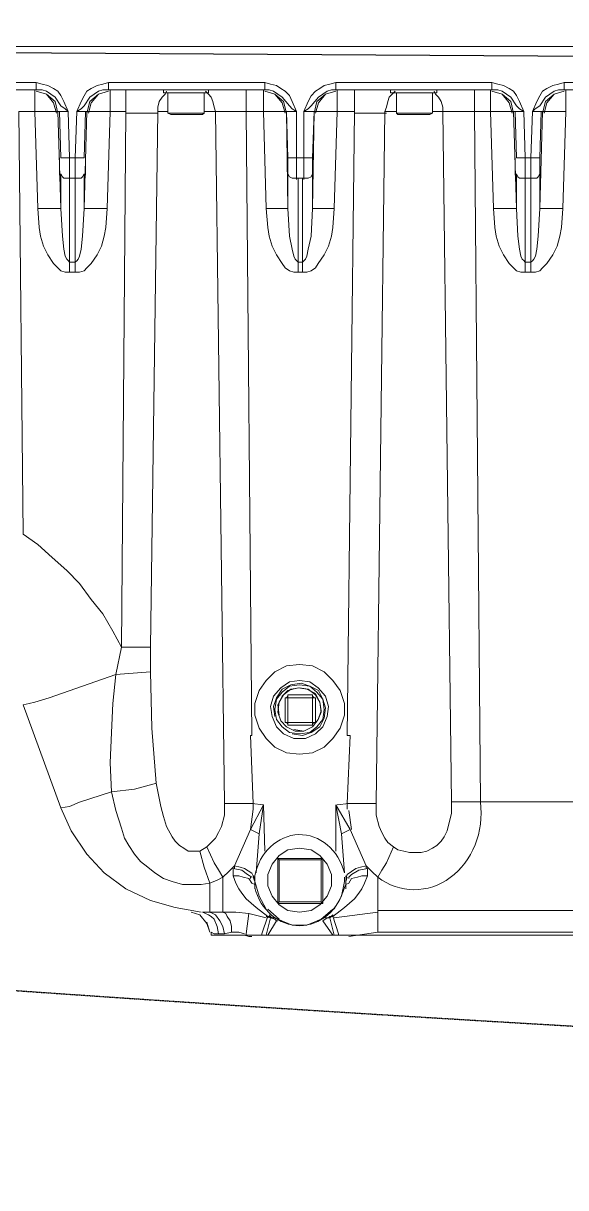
# Model space of a CAD drawing. Header units: inches. Extents: x 23291 to 181956, y 9161 to 51408.
# Drawn here: x 113472 to 113734, y 35980 to 36542 of the extents above; entities that cross this region are included whole.
import ezdxf

# ---------------------------------------------------------------- set-up
doc = ezdxf.new("R2010")
doc.units = ezdxf.units.IN
doc.header["$MEASUREMENT"] = 0
doc.linetypes.add('HIDDEN2', pattern=[0.1875, 0.125, -0.0625])
doc.layers.add('1', color=3, linetype='Continuous')
doc.layers.add('Dim', color=6, linetype='Continuous', lineweight=13)

# ---------------------------------------------------------------- blocks, each defined once
blk = doc.blocks.new('5')
at = {"layer": '1', "lineweight": 9}
for p, q in [((226.10103, -22.16637), (225.45897, -22.16637)), ((225.57644, -22.16637), (226.12707, -22.16637)), ((225.63743, -22.18224), (225.56883, -22.18224)), ((225.63743, -22.18541), (225.56883, -22.18541)), ((225.63679, -22.18541), (225.63679, -22.19494)), ((225.63743, -22.18223), (225.63997, -22.18286)), ((225.63743, -22.18225), (225.63743, -22.18541)), ((225.63997, -22.18541), (225.63743, -22.18541)), ((225.63997, -22.18286), (225.6425, -22.18351)), ((225.64187, -22.18604), (225.63997, -22.18541)), ((225.6425, -22.18351), (225.64504, -22.18478)), ((225.64504, -22.18478), (225.64694, -22.18604)), ((225.66154, -22.18477), (225.65965, -22.18603)), ((225.66411, -22.1835), (225.66154, -22.18477)), ((225.66663, -22.18287), (225.66411, -22.1835)), ((225.66473, -22.18604), (225.66663, -22.18541)), ((225.66917, -22.18224), (225.66663, -22.18287)), ((225.66663, -22.18541), (225.66917, -22.18541)), ((225.73777, -22.18224), (225.66917, -22.18224)), ((225.66917, -22.18541), (225.66917, -22.18225)), ((225.73777, -22.18541), (225.66917, -22.18541)), ((225.6698, -22.18541), (225.6698, -22.19494)), ((225.67679, -22.18541), (225.67679, -22.19494)), ((225.69331, -22.18541), (225.69267, -22.18541)), ((225.69331, -22.18541), (225.69331, -22.18667)), ((225.69331, -22.18541), (225.69331, -22.18541)), ((225.713, -22.18667), (225.713, -22.18541)), ((225.71427, -22.18541), (225.71362, -22.18541)), ((225.71363, -22.18541), (225.71363, -22.18541)), ((225.72951, -22.18541), (225.72951, -22.19494)), ((225.73712, -22.18541), (225.73712, -22.19494)), ((225.73776, -22.18223), (225.74029, -22.18286)), ((225.73966, -22.18541), (225.73776, -22.18541)), ((225.73777, -22.18225), (225.73777, -22.18541)), ((225.74158, -22.18604), (225.73966, -22.18541)), ((225.74029, -22.18286), (225.74285, -22.18351)), ((225.74285, -22.18351), (225.74475, -22.18478)), ((225.74475, -22.18478), (225.74666, -22.18604)), ((225.7619, -22.18477), (225.75998, -22.18603)), ((225.7638, -22.1835), (225.7619, -22.18477)), ((225.76634, -22.18287), (225.7638, -22.1835)), ((225.76507, -22.18604), (225.76696, -22.18541)), ((225.76888, -22.18224), (225.76634, -22.18287)), ((225.76696, -22.18541), (225.76888, -22.18541)), ((225.83747, -22.18224), (225.76887, -22.18224)), ((225.83747, -22.18541), (225.76887, -22.18541)), ((225.76888, -22.18541), (225.76888, -22.18225)), ((225.76952, -22.18541), (225.76952, -22.19494)), ((225.77713, -22.18541), (225.77713, -22.19494)), ((225.793, -22.18541), (225.79237, -22.18541)), ((225.793, -22.18541), (225.793, -22.18667)), ((225.793, -22.18541), (225.793, -22.18541)), ((225.81397, -22.18541), (225.81333, -22.18541)), ((225.81334, -22.18667), (225.81334, -22.18541)), ((225.81334, -22.18541), (225.81334, -22.18541)), ((225.82985, -22.18541), (225.82985, -22.19494)), ((225.83684, -22.18541), (225.83684, -22.19494)), ((225.83747, -22.18223), (225.83999, -22.18286)), ((225.83747, -22.18225), (225.83747, -22.18541)), ((225.83999, -22.18541), (225.83747, -22.18541)), ((225.83999, -22.18286), (225.84256, -22.18351)), ((225.84193, -22.18604), (225.83999, -22.18541)), ((225.84256, -22.18351), (225.84508, -22.18478)), ((225.84508, -22.18478), (225.847, -22.18604)), ((225.86159, -22.18477), (225.85971, -22.18603)), ((225.86415, -22.1835), (225.86159, -22.18477)), ((225.86667, -22.18287), (225.86415, -22.1835)), ((225.86478, -22.18604), (225.86667, -22.18541)), ((225.86922, -22.18224), (225.86667, -22.18287)), ((225.86667, -22.18541), (225.86922, -22.18541)), ((225.93782, -22.18224), (225.86922, -22.18224)), ((225.86922, -22.18541), (225.86922, -22.18225)), ((225.93782, -22.18541), (225.86922, -22.18541)), ((225.86985, -22.18541), (225.86985, -22.19494)), ((225.64187, -22.18731), (225.63743, -22.18604)), ((225.64187, -22.18731), (225.63743, -22.18604)), ((225.64377, -22.18731), (225.64187, -22.18604)), ((225.64504, -22.19112), (225.64187, -22.18731)), ((225.64569, -22.19049), (225.64187, -22.18731)), ((225.64568, -22.18857), (225.64377, -22.18731)), ((225.64823, -22.19239), (225.64568, -22.18857)), ((225.64694, -22.19557), (225.64569, -22.19049)), ((225.64694, -22.18604), (225.64823, -22.18794)), ((225.64823, -22.18794), (225.64948, -22.19049)), ((225.64948, -22.19049), (225.6514, -22.19494)), ((225.65712, -22.19048), (225.65521, -22.19495)), ((225.65838, -22.18795), (225.65712, -22.19048)), ((225.65965, -22.18603), (225.65838, -22.18795)), ((225.65838, -22.19241), (225.6609, -22.18857)), ((225.65965, -22.19556), (225.6609, -22.19048)), ((225.6609, -22.18857), (225.66282, -22.18731)), ((225.6609, -22.19048), (225.66473, -22.18732)), ((225.66473, -22.18732), (225.66154, -22.19112)), ((225.66282, -22.18731), (225.66473, -22.18604)), ((225.66473, -22.18732), (225.66917, -22.18604)), ((225.66917, -22.18604), (225.66473, -22.18732)), ((225.6914, -22.19048), (225.69076, -22.19303)), ((225.69268, -22.18859), (225.6914, -22.19048)), ((225.69395, -22.18732), (225.69268, -22.18859)), ((225.69331, -22.18667), (225.71299, -22.18667)), ((225.69457, -22.18604), (225.69395, -22.18732)), ((225.69522, -22.19557), (225.69522, -22.18667)), ((225.69522, -22.18667), (225.69522, -22.19557)), ((225.71109, -22.19557), (225.71109, -22.18667)), ((225.71109, -22.18667), (225.71109, -22.19557)), ((225.71173, -22.18604), (225.713, -22.18732)), ((225.713, -22.18732), (225.71427, -22.18859)), ((225.71427, -22.18859), (225.7149, -22.19048)), ((225.7149, -22.19048), (225.71554, -22.19303)), ((225.7422, -22.18731), (225.73778, -22.18604)), ((225.73778, -22.18604), (225.7422, -22.18731)), ((225.74348, -22.18731), (225.74158, -22.18604)), ((225.74539, -22.19112), (225.7422, -22.18731)), ((225.7422, -22.18731), (225.74601, -22.19049)), ((225.74537, -22.18857), (225.74348, -22.18731)), ((225.74856, -22.19239), (225.74537, -22.18857)), ((225.74601, -22.19049), (225.74728, -22.19557)), ((225.74666, -22.18604), (225.74856, -22.18794)), ((225.74856, -22.18794), (225.74982, -22.19049)), ((225.74982, -22.19049), (225.75173, -22.19494)), ((225.75681, -22.19048), (225.75491, -22.19495)), ((225.7581, -22.18795), (225.75681, -22.19048)), ((225.75998, -22.18603), (225.7581, -22.18795)), ((225.7581, -22.19241), (225.76125, -22.18857)), ((225.75935, -22.19556), (225.76063, -22.19048)), ((225.76063, -22.19048), (225.76444, -22.18732)), ((225.76125, -22.18857), (225.76317, -22.18731)), ((225.76444, -22.18732), (225.76125, -22.19112)), ((225.76317, -22.18731), (225.76507, -22.18604)), ((225.76444, -22.18732), (225.76888, -22.18604)), ((225.76888, -22.18604), (225.76444, -22.18732)), ((225.79174, -22.19048), (225.79111, -22.19303)), ((225.79238, -22.18859), (225.79174, -22.19048)), ((225.79365, -22.18732), (225.79238, -22.18859)), ((225.793, -22.18667), (225.81334, -22.18667)), ((225.79493, -22.18604), (225.79365, -22.18732)), ((225.79556, -22.19557), (225.79556, -22.18667)), ((225.79556, -22.18667), (225.79556, -22.19557)), ((225.81143, -22.19557), (225.81143, -22.18667)), ((225.81143, -22.18667), (225.81143, -22.19557)), ((225.81207, -22.18604), (225.81271, -22.18732)), ((225.81271, -22.18732), (225.81398, -22.18859)), ((225.81398, -22.18859), (225.81524, -22.19048)), ((225.81524, -22.19048), (225.81588, -22.19303)), ((225.84193, -22.18731), (225.83747, -22.18604)), ((225.84192, -22.18731), (225.83748, -22.18604)), ((225.84509, -22.19112), (225.84192, -22.18731)), ((225.84383, -22.18731), (225.84193, -22.18604)), ((225.84572, -22.19049), (225.84193, -22.18731)), ((225.84573, -22.18857), (225.84383, -22.18731)), ((225.84699, -22.19557), (225.84572, -22.19049)), ((225.84827, -22.19239), (225.84573, -22.18857)), ((225.847, -22.18604), (225.84827, -22.18794)), ((225.84827, -22.18794), (225.84952, -22.19049)), ((225.84952, -22.19049), (225.85144, -22.19494)), ((225.85717, -22.19048), (225.85527, -22.19495)), ((225.85844, -22.18795), (225.85717, -22.19048)), ((225.85971, -22.18603), (225.85844, -22.18795)), ((225.85844, -22.19241), (225.86096, -22.18857)), ((225.85971, -22.19556), (225.86096, -22.19048)), ((225.86096, -22.18857), (225.86286, -22.18731)), ((225.86096, -22.19048), (225.86478, -22.18732)), ((225.86478, -22.18732), (225.86159, -22.19112)), ((225.86286, -22.18731), (225.86478, -22.18604)), ((225.86478, -22.18732), (225.86922, -22.18604)), ((225.86922, -22.18604), (225.86478, -22.18732)), ((225.63679, -22.19494), (225.62979, -22.19494)), ((225.63171, -22.38034), (225.62979, -22.19494)), ((225.63806, -22.23746), (225.63679, -22.19494)), ((225.64694, -22.19494), (225.63679, -22.19494)), ((225.64631, -22.19557), (225.64504, -22.19112)), ((225.64757, -22.19494), (225.64695, -22.19494)), ((225.64822, -22.23746), (225.64695, -22.19494)), ((225.64822, -22.21526), (225.64757, -22.19494)), ((225.64757, -22.19494), (225.64757, -22.19494)), ((225.64757, -22.19494), (225.64822, -22.19494)), ((225.64822, -22.19494), (225.64949, -22.19494)), ((225.65012, -22.19368), (225.64823, -22.19239)), ((225.64949, -22.19494), (225.6514, -22.19494)), ((225.6514, -22.19494), (225.65012, -22.19368)), ((225.6514, -22.19494), (225.65202, -22.21526)), ((225.65521, -22.19494), (225.65456, -22.21526)), ((225.65521, -22.19494), (225.65712, -22.19367)), ((225.65521, -22.19494), (225.65713, -22.19494)), ((225.65712, -22.19367), (225.65838, -22.19241)), ((225.65713, -22.19494), (225.65836, -22.19494)), ((225.65836, -22.19494), (225.65901, -22.19494)), ((225.65837, -22.23746), (225.65964, -22.19494)), ((225.65837, -22.21526), (225.65899, -22.19494)), ((225.65964, -22.19494), (225.659, -22.19494)), ((225.65964, -22.19494), (225.6698, -22.19494)), ((225.66154, -22.19112), (225.66027, -22.19556)), ((225.6698, -22.19494), (225.66855, -22.23746)), ((225.67679, -22.19494), (225.66981, -22.19494)), ((225.6768, -22.19494), (225.6749, -22.42988)), ((225.69077, -22.19557), (225.6768, -22.19557)), ((225.69076, -22.19494), (225.68758, -22.42988)), ((225.69076, -22.19303), (225.69076, -22.19493)), ((225.69522, -22.19494), (225.69076, -22.19494)), ((225.69647, -22.19619), (225.69522, -22.19556)), ((225.71109, -22.19557), (225.69523, -22.19557)), ((225.7111, -22.19556), (225.71045, -22.19619)), ((225.71617, -22.19494), (225.71109, -22.19494)), ((225.71554, -22.19303), (225.71617, -22.19493)), ((225.71999, -22.49845), (225.71617, -22.19494)), ((225.71617, -22.19494), (225.72951, -22.19494)), ((225.73712, -22.19494), (225.72951, -22.19494)), ((225.72951, -22.19494), (225.73205, -22.46863)), ((225.73839, -22.23746), (225.73712, -22.19494)), ((225.73712, -22.19494), (225.74729, -22.19494)), ((225.74666, -22.19557), (225.74539, -22.19112)), ((225.74729, -22.19494), (225.74729, -22.19494)), ((225.74792, -22.23746), (225.74729, -22.19494)), ((225.74729, -22.19494), (225.74792, -22.21526)), ((225.74729, -22.19494), (225.74791, -22.19494)), ((225.74791, -22.19494), (225.74856, -22.19494)), ((225.74982, -22.19368), (225.74856, -22.19239)), ((225.74856, -22.19494), (225.74983, -22.19494)), ((225.75173, -22.19494), (225.74982, -22.19368)), ((225.74983, -22.19494), (225.75173, -22.19494)), ((225.75173, -22.19494), (225.75173, -22.21526)), ((225.75491, -22.19494), (225.75681, -22.19367)), ((225.75492, -22.19494), (225.75492, -22.21526)), ((225.75492, -22.19494), (225.75682, -22.19494)), ((225.75681, -22.19367), (225.7581, -22.19241)), ((225.75682, -22.19494), (225.75809, -22.19494)), ((225.75809, -22.19494), (225.75873, -22.19494)), ((225.75872, -22.21526), (225.75935, -22.19494)), ((225.75935, -22.19494), (225.75873, -22.23746)), ((225.75873, -22.19494), (225.75936, -22.19494)), ((225.75935, -22.19494), (225.75935, -22.19494)), ((225.76952, -22.19494), (225.75935, -22.19494)), ((225.76125, -22.19112), (225.75998, -22.19556)), ((225.76952, -22.19494), (225.76825, -22.23746)), ((225.77713, -22.19494), (225.76952, -22.19494)), ((225.77713, -22.19494), (225.77396, -22.46862)), ((225.79111, -22.19557), (225.77713, -22.19557)), ((225.78666, -22.49845), (225.79049, -22.19494)), ((225.79111, -22.19303), (225.79049, -22.19493)), ((225.79556, -22.19494), (225.79049, -22.19494)), ((225.7962, -22.19619), (225.79555, -22.19556)), ((225.81143, -22.19557), (225.79556, -22.19557)), ((225.81143, -22.19556), (225.81016, -22.19619)), ((225.81588, -22.19494), (225.81142, -22.19494)), ((225.81588, -22.19303), (225.81588, -22.19493)), ((225.81969, -22.49782), (225.81588, -22.19494)), ((225.82985, -22.19494), (225.81588, -22.19494)), ((225.83684, -22.19494), (225.82985, -22.19494)), ((225.83239, -22.49782), (225.82985, -22.19494)), ((225.8381, -22.23746), (225.83684, -22.19494)), ((225.84699, -22.19494), (225.83684, -22.19494)), ((225.84636, -22.19557), (225.84509, -22.19112)), ((225.84762, -22.19494), (225.847, -22.19494)), ((225.84827, -22.23746), (225.847, -22.19494)), ((225.84827, -22.21526), (225.84762, -22.19494)), ((225.84762, -22.19494), (225.84762, -22.19494)), ((225.84762, -22.19494), (225.84827, -22.19494)), ((225.84952, -22.19368), (225.84827, -22.19239)), ((225.84827, -22.19494), (225.84954, -22.19494)), ((225.85144, -22.19494), (225.84952, -22.19368)), ((225.84954, -22.19494), (225.85144, -22.19494)), ((225.85144, -22.19494), (225.85208, -22.21526)), ((225.85526, -22.19494), (225.85461, -22.21526)), ((225.85526, -22.19494), (225.85718, -22.19494)), ((225.85527, -22.19494), (225.85652, -22.19367)), ((225.85652, -22.19367), (225.85844, -22.19241)), ((225.85718, -22.19494), (225.85843, -22.19494)), ((225.85843, -22.21526), (225.85907, -22.19494)), ((225.85843, -22.19494), (225.85908, -22.19494)), ((225.85844, -22.23746), (225.85971, -22.19494)), ((225.85971, -22.19494), (225.85906, -22.19494)), ((225.85971, -22.19494), (225.86986, -22.19494)), ((225.86159, -22.19112), (225.86034, -22.19556)), ((225.86985, -22.19494), (225.8686, -22.23746)), ((225.71045, -22.19619), (225.69647, -22.19619)), ((225.81016, -22.19619), (225.79619, -22.19619)), ((225.64757, -22.22284), (225.64757, -22.21526)), ((225.65203, -22.21526), (225.64821, -22.21526)), ((225.65456, -22.21526), (225.65202, -22.21526)), ((225.65203, -22.22478), (225.65203, -22.21525)), ((225.65838, -22.21526), (225.65456, -22.21526)), ((225.65456, -22.21526), (225.65456, -22.22479)), ((225.659, -22.21526), (225.659, -22.22285)), ((225.74792, -22.22284), (225.74792, -22.21526)), ((225.75173, -22.21526), (225.74792, -22.21526)), ((225.75173, -22.22478), (225.75173, -22.21525)), ((225.75492, -22.21526), (225.75173, -22.21526)), ((225.75873, -22.21526), (225.75492, -22.21526)), ((225.75492, -22.21526), (225.75492, -22.22479)), ((225.75872, -22.22285), (225.75872, -22.21526)), ((225.84762, -22.22284), (225.84762, -22.21526)), ((225.85208, -22.21526), (225.84826, -22.21526)), ((225.85461, -22.21526), (225.85207, -22.21526)), ((225.85208, -22.22478), (225.85208, -22.21525)), ((225.85843, -22.21526), (225.85461, -22.21526)), ((225.85461, -22.21526), (225.85461, -22.22479)), ((225.85843, -22.22285), (225.85843, -22.21526)), ((225.64886, -22.22353), (225.64821, -22.2222)), ((225.64822, -22.22221), (225.64822, -22.23747)), ((225.64948, -22.22414), (225.64886, -22.22353)), ((225.65203, -22.22414), (225.64948, -22.22414)), ((225.65202, -22.22414), (225.65456, -22.22414)), ((225.65203, -22.26542), (225.65203, -22.22414)), ((225.65456, -22.22414), (225.65456, -22.26542)), ((225.65456, -22.22414), (225.65712, -22.22414)), ((225.65712, -22.22414), (225.65775, -22.22353)), ((225.65775, -22.22353), (225.65838, -22.2222)), ((225.65837, -22.23746), (225.65837, -22.2222)), ((225.74856, -22.22353), (225.74791, -22.2222)), ((225.74792, -22.22221), (225.74792, -22.23747)), ((225.74983, -22.22414), (225.74856, -22.22353)), ((225.75237, -22.22414), (225.74983, -22.22414)), ((225.75236, -22.22414), (225.75428, -22.22414)), ((225.75237, -22.26542), (225.75237, -22.22414)), ((225.75428, -22.22414), (225.75428, -22.26542)), ((225.75428, -22.22414), (225.75682, -22.22414)), ((225.75682, -22.22414), (225.75809, -22.22353)), ((225.75809, -22.22353), (225.75872, -22.2222)), ((225.75872, -22.23746), (225.75872, -22.2222)), ((225.84891, -22.22353), (225.84826, -22.2222)), ((225.84827, -22.22221), (225.84827, -22.23747)), ((225.84953, -22.22414), (225.84891, -22.22353)), ((225.85208, -22.22414), (225.84953, -22.22414)), ((225.85207, -22.22414), (225.85461, -22.22414)), ((225.85208, -22.26542), (225.85208, -22.22414)), ((225.85461, -22.22414), (225.85461, -22.26542)), ((225.85461, -22.22414), (225.85718, -22.22414)), ((225.85718, -22.22414), (225.8578, -22.22353)), ((225.8578, -22.22353), (225.85843, -22.2222)), ((225.85843, -22.23746), (225.85843, -22.2222)), ((225.63869, -22.24572), (225.63806, -22.23746)), ((225.64822, -22.23746), (225.63807, -22.23746)), ((225.64886, -22.24954), (225.64822, -22.23746)), ((225.65838, -22.23747), (225.65775, -22.24954)), ((225.66854, -22.23746), (225.65837, -22.23746)), ((225.6679, -22.24571), (225.66855, -22.23746)), ((225.73902, -22.24572), (225.73839, -22.23746)), ((225.74792, -22.23746), (225.73839, -22.23746)), ((225.74856, -22.24954), (225.74792, -22.23746)), ((225.75872, -22.23747), (225.75809, -22.24954)), ((225.76825, -22.23746), (225.75872, -22.23746)), ((225.76762, -22.24571), (225.76825, -22.23746)), ((225.83874, -22.24572), (225.8381, -22.23746)), ((225.84827, -22.23746), (225.8381, -22.23746)), ((225.8489, -22.24954), (225.84827, -22.23746)), ((225.85843, -22.23747), (225.8578, -22.24954)), ((225.8686, -22.23746), (225.85842, -22.23746)), ((225.86795, -22.24571), (225.8686, -22.23746)), ((225.63932, -22.24954), (225.63869, -22.24572)), ((225.66726, -22.24954), (225.6679, -22.24571)), ((225.73966, -22.24954), (225.73902, -22.24572)), ((225.76697, -22.24954), (225.76762, -22.24571)), ((225.83938, -22.24954), (225.83874, -22.24572)), ((225.86731, -22.24954), (225.86795, -22.24571)), ((225.64059, -22.25395), (225.63932, -22.24954)), ((225.64947, -22.25525), (225.64886, -22.24954)), ((225.65775, -22.24954), (225.65712, -22.25524)), ((225.66601, -22.25395), (225.66726, -22.24954)), ((225.74095, -22.25395), (225.73966, -22.24954)), ((225.74983, -22.25525), (225.74856, -22.24954)), ((225.75809, -22.24954), (225.75682, -22.25524)), ((225.7657, -22.25395), (225.76697, -22.24954)), ((225.84066, -22.25395), (225.83938, -22.24954)), ((225.84952, -22.25525), (225.8489, -22.24954)), ((225.8578, -22.24954), (225.85718, -22.25524)), ((225.86604, -22.25395), (225.86731, -22.24954)), ((225.6425, -22.25778), (225.64059, -22.25395)), ((225.65012, -22.25842), (225.64947, -22.25525)), ((225.65712, -22.25524), (225.65646, -22.25842)), ((225.66411, -22.25778), (225.66601, -22.25395)), ((225.74285, -22.25778), (225.74095, -22.25395)), ((225.75046, -22.25842), (225.74983, -22.25525)), ((225.75682, -22.25524), (225.75619, -22.25842)), ((225.7638, -22.25778), (225.7657, -22.25395)), ((225.84255, -22.25778), (225.84066, -22.25395)), ((225.85017, -22.25842), (225.84952, -22.25525)), ((225.85718, -22.25524), (225.85653, -22.25842)), ((225.86414, -22.25778), (225.86604, -22.25395)), ((225.64503, -22.26162), (225.6425, -22.25778)), ((225.64694, -22.2635), (225.64503, -22.26162)), ((225.65076, -22.2597), (225.65012, -22.25842)), ((225.65139, -22.26033), (225.65076, -22.2597)), ((225.65203, -22.26094), (225.65139, -22.26033)), ((225.65456, -22.26095), (225.65202, -22.26095)), ((225.65521, -22.26034), (225.65456, -22.26095)), ((225.65583, -22.25968), (225.65521, -22.26034)), ((225.65646, -22.25842), (225.65583, -22.25968)), ((225.65965, -22.2635), (225.66155, -22.2616)), ((225.66155, -22.2616), (225.66411, -22.25778)), ((225.74537, -22.26162), (225.74285, -22.25778)), ((225.74666, -22.2635), (225.74537, -22.26162)), ((225.75111, -22.2597), (225.75046, -22.25842)), ((225.75173, -22.26033), (225.75111, -22.2597)), ((225.75238, -22.26094), (225.75173, -22.26033)), ((225.75428, -22.26095), (225.75236, -22.26095)), ((225.75492, -22.26034), (225.75428, -22.26095)), ((225.75555, -22.25968), (225.75492, -22.26034)), ((225.75619, -22.25842), (225.75555, -22.25968)), ((225.75999, -22.2635), (225.76124, -22.2616)), ((225.76124, -22.2616), (225.7638, -22.25778)), ((225.84508, -22.26162), (225.84255, -22.25778)), ((225.84699, -22.2635), (225.84508, -22.26162)), ((225.85081, -22.2597), (225.85017, -22.25842)), ((225.85144, -22.26033), (225.85081, -22.2597)), ((225.85209, -22.26094), (225.85144, -22.26033)), ((225.85461, -22.26095), (225.85207, -22.26095)), ((225.85526, -22.26034), (225.85461, -22.26095)), ((225.85589, -22.25968), (225.85526, -22.26034)), ((225.85653, -22.25842), (225.85589, -22.25968)), ((225.8597, -22.2635), (225.8616, -22.2616)), ((225.8616, -22.2616), (225.86414, -22.25778)), ((225.64821, -22.26478), (225.64694, -22.2635)), ((225.65011, -22.26541), (225.64821, -22.26478)), ((225.65203, -22.26541), (225.65011, -22.26541)), ((225.65456, -22.26542), (225.65202, -22.26542)), ((225.65456, -22.26542), (225.65646, -22.26542)), ((225.65646, -22.26542), (225.65838, -22.26478)), ((225.65838, -22.26478), (225.65965, -22.2635)), ((225.74856, -22.26478), (225.74666, -22.2635)), ((225.75046, -22.26541), (225.74856, -22.26478)), ((225.75237, -22.26541), (225.75046, -22.26541)), ((225.75428, -22.26542), (225.75236, -22.26542)), ((225.75428, -22.26542), (225.75619, -22.26542)), ((225.75619, -22.26542), (225.75809, -22.26478)), ((225.75809, -22.26478), (225.75999, -22.2635)), ((225.84827, -22.26478), (225.84699, -22.2635)), ((225.85016, -22.26541), (225.84827, -22.26478)), ((225.85208, -22.26541), (225.85016, -22.26541)), ((225.85461, -22.26542), (225.85207, -22.26542)), ((225.85461, -22.26542), (225.85653, -22.26542)), ((225.85653, -22.26542), (225.85843, -22.26478)), ((225.85843, -22.26478), (225.8597, -22.2635)), ((225.63807, -22.38479), (225.63171, -22.38034)), ((225.6444, -22.39052), (225.63807, -22.38479)), ((225.65076, -22.39619), (225.6444, -22.39052)), ((225.65646, -22.40195), (225.65076, -22.39619)), ((225.66156, -22.40891), (225.65646, -22.40195)), ((225.66664, -22.41527), (225.66156, -22.40891)), ((225.67109, -22.4229), (225.66664, -22.41527)), ((225.6749, -22.42988), (225.67109, -22.4229)), ((225.6749, -22.42988), (225.67233, -22.44194)), ((225.68758, -22.42988), (225.67491, -22.42988)), ((225.68758, -22.42988), (225.68758, -22.44067)), ((225.68758, -22.44067), (225.67234, -22.44195)), ((225.68758, -22.44067), (225.68822, -22.46544)), ((225.74221, -22.44066), (225.7384, -22.44447)), ((225.74728, -22.43813), (225.74221, -22.44066)), ((225.75301, -22.4375), (225.74728, -22.43813)), ((225.75872, -22.43813), (225.75301, -22.4375)), ((225.76379, -22.44066), (225.75872, -22.43813)), ((225.7676, -22.44447), (225.76379, -22.44066)), ((225.67235, -22.44194), (225.64312, -22.4521)), ((225.67108, -22.45465), (225.67235, -22.44194)), ((225.7384, -22.44447), (225.73521, -22.44892)), ((225.74855, -22.44511), (225.74475, -22.44766)), ((225.75301, -22.44448), (225.74855, -22.44511)), ((225.75364, -22.44572), (225.7492, -22.44642)), ((225.75745, -22.44511), (225.75301, -22.44448)), ((225.75745, -22.44703), (225.75364, -22.44572)), ((225.76124, -22.44766), (225.75745, -22.44511)), ((225.77079, -22.44892), (225.7676, -22.44447)), ((225.73521, -22.44892), (225.73333, -22.45463)), ((225.74157, -22.45145), (225.74029, -22.45594)), ((225.74475, -22.44766), (225.74157, -22.45145)), ((225.74538, -22.44827), (225.74284, -22.45209)), ((225.74284, -22.45276), (225.74538, -22.44957)), ((225.74538, -22.44957), (225.74284, -22.45276)), ((225.74538, -22.45146), (225.74348, -22.45526)), ((225.74602, -22.45083), (225.74411, -22.45401)), ((225.7492, -22.44642), (225.74538, -22.44827)), ((225.74538, -22.44957), (225.74855, -22.44702)), ((225.74855, -22.44702), (225.74538, -22.44957)), ((225.74792, -22.44893), (225.74538, -22.45146)), ((225.74919, -22.44828), (225.74602, -22.45083)), ((225.74792, -22.45145), (225.74729, -22.45209)), ((225.75238, -22.44767), (225.74792, -22.44893)), ((225.75872, -22.45084), (225.74792, -22.45084)), ((225.74792, -22.45084), (225.74792, -22.46418)), ((225.74855, -22.44702), (225.75301, -22.44641)), ((225.75301, -22.44641), (225.74855, -22.44702)), ((225.75301, -22.44767), (225.74919, -22.44828)), ((225.75619, -22.44828), (225.75238, -22.44767)), ((225.75301, -22.44641), (225.75745, -22.44702)), ((225.75745, -22.44702), (225.75301, -22.44641)), ((225.75682, -22.44828), (225.75301, -22.44767)), ((225.75999, -22.4502), (225.75619, -22.44828)), ((225.75997, -22.45083), (225.75682, -22.44828)), ((225.75745, -22.44702), (225.76062, -22.44957)), ((225.76062, -22.44957), (225.75745, -22.44702)), ((225.76125, -22.44893), (225.75745, -22.44703)), ((225.75872, -22.46418), (225.75872, -22.45083)), ((225.75935, -22.45209), (225.75873, -22.45146)), ((225.76189, -22.45401), (225.75997, -22.45083)), ((225.76189, -22.45401), (225.75999, -22.4502)), ((225.76062, -22.44957), (225.76318, -22.45276)), ((225.76318, -22.45276), (225.76062, -22.44957)), ((225.76443, -22.45145), (225.76124, -22.44766)), ((225.76318, -22.45274), (225.76125, -22.44893)), ((225.7657, -22.45594), (225.76443, -22.45145)), ((225.77269, -22.45463), (225.77079, -22.44892)), ((225.63422, -22.45465), (225.6317, -22.45526)), ((225.6317, -22.45526), (225.64821, -22.50037)), ((225.63679, -22.454), (225.63422, -22.45465)), ((225.64312, -22.4521), (225.63679, -22.454)), ((225.67045, -22.46734), (225.67108, -22.45465)), ((225.73333, -22.45463), (225.73333, -22.45974)), ((225.74029, -22.45594), (225.74094, -22.46037)), ((225.74284, -22.45209), (225.74157, -22.45595)), ((225.74157, -22.45595), (225.7422, -22.46037)), ((225.74221, -22.4572), (225.74284, -22.45276)), ((225.74284, -22.45276), (225.74221, -22.4572)), ((225.74411, -22.45401), (225.74346, -22.45846)), ((225.74348, -22.45526), (225.74411, -22.45973)), ((225.75998, -22.45209), (225.74666, -22.45209)), ((225.74666, -22.45209), (225.74666, -22.46291)), ((225.75998, -22.4629), (225.75998, -22.45209)), ((225.76253, -22.45846), (225.76189, -22.45401)), ((225.76253, -22.45781), (225.76189, -22.45401)), ((225.76444, -22.45656), (225.76318, -22.45274)), ((225.76318, -22.45276), (225.76379, -22.4572)), ((225.76379, -22.4572), (225.76318, -22.45276)), ((225.76379, -22.46099), (225.76444, -22.45656)), ((225.76506, -22.46037), (225.7657, -22.45594)), ((225.77269, -22.45974), (225.77269, -22.45463)), ((225.73333, -22.45974), (225.73521, -22.46543)), ((225.74094, -22.46037), (225.74284, -22.4648)), ((225.74284, -22.46163), (225.74221, -22.4572)), ((225.74221, -22.4572), (225.74284, -22.46163)), ((225.74538, -22.46479), (225.74284, -22.46163)), ((225.74284, -22.46163), (225.74538, -22.46479)), ((225.74346, -22.45846), (225.74475, -22.46225)), ((225.75872, -22.46478), (225.76124, -22.46162)), ((225.75872, -22.46478), (225.76124, -22.46162)), ((225.76318, -22.46163), (225.76062, -22.46479)), ((225.76062, -22.46479), (225.76318, -22.46163)), ((225.76124, -22.46162), (225.76253, -22.45781)), ((225.76124, -22.46162), (225.76253, -22.45846)), ((225.76189, -22.4648), (225.76379, -22.46099)), ((225.76379, -22.4572), (225.76318, -22.46163)), ((225.76318, -22.46163), (225.76379, -22.4572)), ((225.76318, -22.4648), (225.76506, -22.46037)), ((225.77079, -22.46543), (225.77269, -22.45974)), ((225.68822, -22.46544), (225.69012, -22.48958)), ((225.73521, -22.46543), (225.7384, -22.4699)), ((225.74284, -22.4648), (225.74602, -22.46798)), ((225.74475, -22.46225), (225.74728, -22.46478)), ((225.74855, -22.46734), (225.74538, -22.46479)), ((225.74538, -22.46479), (225.74855, -22.46734)), ((225.74666, -22.4629), (225.75998, -22.4629)), ((225.74728, -22.46478), (225.75109, -22.46672)), ((225.74729, -22.4629), (225.74791, -22.46353)), ((225.74792, -22.46418), (225.75872, -22.46418)), ((225.75046, -22.46607), (225.75492, -22.46672)), ((225.75109, -22.46672), (225.75492, -22.46672)), ((225.75492, -22.46672), (225.75872, -22.46478)), ((225.75492, -22.46672), (225.75872, -22.46478)), ((225.76062, -22.46479), (225.75745, -22.46734)), ((225.75745, -22.46734), (225.76062, -22.46479)), ((225.7581, -22.46735), (225.76189, -22.4648)), ((225.75872, -22.46354), (225.75935, -22.46291)), ((225.75997, -22.46798), (225.76318, -22.4648)), ((225.7676, -22.4699), (225.77079, -22.46543)), ((225.6698, -22.48066), (225.67045, -22.46734)), ((225.73268, -22.49845), (225.73141, -22.46862)), ((225.73142, -22.46862), (225.73204, -22.46862)), ((225.7384, -22.4699), (225.74221, -22.47371)), ((225.74602, -22.46798), (225.75047, -22.4699)), ((225.75301, -22.46798), (225.74855, -22.46734)), ((225.74855, -22.46734), (225.75301, -22.46798)), ((225.74982, -22.46798), (225.75428, -22.46862)), ((225.75047, -22.4699), (225.75555, -22.4699)), ((225.75745, -22.46734), (225.75301, -22.46798)), ((225.75301, -22.46798), (225.75745, -22.46734)), ((225.75428, -22.46862), (225.7581, -22.46735)), ((225.75555, -22.4699), (225.75997, -22.46798)), ((225.76379, -22.47371), (225.7676, -22.4699)), ((225.77396, -22.46862), (225.77459, -22.46862)), ((225.77522, -22.46862), (225.77397, -22.49845)), ((225.77459, -22.46862), (225.77522, -22.46862)), ((225.74221, -22.47371), (225.74728, -22.47626)), ((225.74728, -22.47626), (225.75301, -22.47687)), ((225.75301, -22.47687), (225.75872, -22.47626)), ((225.75872, -22.47626), (225.76379, -22.47371)), ((225.67045, -22.49338), (225.6698, -22.48066)), ((225.6806, -22.49213), (225.67045, -22.49337)), ((225.69013, -22.48958), (225.6806, -22.49213)), ((225.69012, -22.48958), (225.69204, -22.49972)), ((225.65645, -22.49782), (225.67046, -22.49338)), ((225.67046, -22.49338), (225.67233, -22.50162)), ((225.64821, -22.50037), (225.65203, -22.49972)), ((225.64822, -22.50037), (225.65266, -22.51051)), ((225.65203, -22.49972), (225.65645, -22.49782)), ((225.67233, -22.50162), (225.6749, -22.50923)), ((225.69204, -22.49972), (225.69331, -22.50415)), ((225.71999, -22.50353), (225.71999, -22.49845)), ((225.71999, -22.49845), (225.73268, -22.49845)), ((225.73713, -22.49908), (225.73142, -22.50988)), ((225.73142, -22.50988), (225.73269, -22.50098)), ((225.73712, -22.49909), (225.73205, -22.49846)), ((225.73268, -22.50098), (225.73268, -22.49845)), ((225.73521, -22.51178), (225.73712, -22.49909)), ((225.73777, -22.51943), (225.73712, -22.49909)), ((225.77142, -22.51178), (225.76888, -22.49909)), ((225.77522, -22.50988), (225.76888, -22.49909)), ((225.76888, -22.49909), (225.76888, -22.51943)), ((225.77459, -22.49845), (225.76953, -22.49908)), ((225.77396, -22.50098), (225.77396, -22.49845)), ((225.77396, -22.49845), (225.78666, -22.49845)), ((225.77459, -22.50162), (225.77586, -22.50989)), ((225.78666, -22.49845), (225.78666, -22.50353)), ((225.81969, -22.5029), (225.81969, -22.49782)), ((225.8197, -22.49781), (225.83239, -22.49781)), ((225.83239, -22.49781), (225.87431, -22.49781)), ((225.69331, -22.50415), (225.69458, -22.50861)), ((225.71872, -22.50861), (225.71999, -22.50353)), ((225.78666, -22.50353), (225.78793, -22.50861)), ((225.81842, -22.50798), (225.81969, -22.5029)), ((225.65266, -22.51051), (225.65964, -22.52069)), ((225.6749, -22.50923), (225.67617, -22.51368)), ((225.69458, -22.50861), (225.69712, -22.51306)), ((225.71617, -22.5137), (225.71743, -22.51114)), ((225.71743, -22.51114), (225.71872, -22.50861)), ((225.72442, -22.52576), (225.73141, -22.50989)), ((225.73521, -22.51177), (225.73142, -22.50988)), ((225.73395, -22.52896), (225.73521, -22.51178)), ((225.77269, -22.52896), (225.77142, -22.51178)), ((225.77143, -22.51177), (225.77522, -22.50988)), ((225.77522, -22.50988), (225.7822, -22.52577)), ((225.78793, -22.50861), (225.7892, -22.51114)), ((225.7892, -22.51114), (225.79049, -22.5137)), ((225.81651, -22.51306), (225.81778, -22.51051)), ((225.81778, -22.51051), (225.81842, -22.50798)), ((225.67617, -22.51368), (225.67807, -22.51688)), ((225.67807, -22.51688), (225.68061, -22.52067)), ((225.69712, -22.51306), (225.69837, -22.51496)), ((225.69837, -22.51496), (225.70031, -22.51688)), ((225.70031, -22.51688), (225.70219, -22.51814)), ((225.70919, -22.51943), (225.71234, -22.51751)), ((225.71234, -22.51751), (225.71426, -22.51559)), ((225.71235, -22.51751), (225.71554, -22.52447)), ((225.71426, -22.51559), (225.71617, -22.5137)), ((225.79049, -22.5137), (225.79174, -22.51559)), ((225.79111, -22.52446), (225.79428, -22.51751)), ((225.79174, -22.51559), (225.79428, -22.51751)), ((225.79428, -22.51751), (225.7962, -22.51878)), ((225.81142, -22.51814), (225.81334, -22.51688)), ((225.81334, -22.51688), (225.81524, -22.51496)), ((225.81524, -22.51496), (225.81651, -22.51306)), ((225.65964, -22.52069), (225.66727, -22.52895)), ((225.68061, -22.52067), (225.68313, -22.52386)), ((225.70219, -22.51814), (225.70411, -22.51943)), ((225.70411, -22.51943), (225.70665, -22.51943)), ((225.70665, -22.51943), (225.70919, -22.51943)), ((225.70918, -22.51943), (225.7111, -22.52641)), ((225.74411, -22.52129), (225.74094, -22.52513)), ((225.74347, -22.5226), (225.74347, -22.54229)), ((225.74347, -22.52261), (225.74411, -22.52322)), ((225.76318, -22.5226), (225.74348, -22.5226)), ((225.74792, -22.51876), (225.74411, -22.52129)), ((225.75301, -22.51813), (225.74792, -22.51876)), ((225.75809, -22.51876), (225.75301, -22.51813)), ((225.76189, -22.52129), (225.75809, -22.51876)), ((225.76506, -22.52513), (225.76189, -22.52129)), ((225.76253, -22.52322), (225.76317, -22.52261)), ((225.76318, -22.54228), (225.76318, -22.52259)), ((225.7962, -22.51878), (225.79873, -22.51943)), ((225.79873, -22.51943), (225.80129, -22.52004)), ((225.80129, -22.52004), (225.80381, -22.52004)), ((225.80381, -22.52004), (225.80635, -22.52004)), ((225.80635, -22.52004), (225.8089, -22.51943)), ((225.8089, -22.51943), (225.81142, -22.51814)), ((225.68313, -22.52386), (225.68632, -22.52641)), ((225.68632, -22.52641), (225.68949, -22.52896)), ((225.7111, -22.52641), (225.71362, -22.53338)), ((225.71554, -22.52447), (225.71744, -22.52765)), ((225.71744, -22.52765), (225.71933, -22.53084)), ((225.7219, -22.52829), (225.72442, -22.52578)), ((225.7276, -22.52767), (225.72379, -22.52704)), ((225.72379, -22.52706), (225.72379, -22.52895)), ((225.72697, -22.52641), (225.72442, -22.52576)), ((225.72443, -22.52577), (225.72443, -22.52706)), ((225.72886, -22.52705), (225.72697, -22.52641)), ((225.73013, -22.52957), (225.7276, -22.52767)), ((225.73205, -22.52897), (225.72886, -22.52705)), ((225.74094, -22.52513), (225.73902, -22.52958)), ((225.76253, -22.52322), (225.7441, -22.52322)), ((225.74411, -22.52322), (225.74411, -22.54166)), ((225.76253, -22.54166), (225.76253, -22.52322)), ((225.76698, -22.52958), (225.76506, -22.52513)), ((225.77905, -22.52767), (225.77586, -22.52957)), ((225.77588, -22.52829), (225.77778, -22.52705)), ((225.77778, -22.52705), (225.77969, -22.52641)), ((225.78287, -22.52704), (225.77905, -22.52767)), ((225.77969, -22.52641), (225.78222, -22.52576)), ((225.78221, -22.52705), (225.78221, -22.52576)), ((225.78221, -22.52577), (225.78476, -22.52828)), ((225.78286, -22.52705), (225.78286, -22.52897)), ((225.7873, -22.53083), (225.7892, -22.52767)), ((225.7892, -22.52767), (225.79111, -22.52446)), ((225.66727, -22.52895), (225.6768, -22.53593)), ((225.68949, -22.52896), (225.6933, -22.53145)), ((225.6933, -22.53145), (225.69712, -22.53275)), ((225.69712, -22.53275), (225.70156, -22.534)), ((225.71363, -22.53339), (225.7168, -22.53212)), ((225.7168, -22.53212), (225.71934, -22.53084)), ((225.71933, -22.53084), (225.7219, -22.52829)), ((225.71934, -22.53084), (225.71934, -22.5461)), ((225.72378, -22.53023), (225.72634, -22.53023)), ((225.72379, -22.52895), (225.72379, -22.53022)), ((225.72379, -22.53022), (225.72506, -22.53338)), ((225.72634, -22.53023), (225.72824, -22.53084)), ((225.72824, -22.53084), (225.73078, -22.53145)), ((225.73204, -22.53084), (225.73013, -22.52957)), ((225.73078, -22.53145), (225.73205, -22.53339)), ((225.73142, -22.53145), (225.73142, -22.53084)), ((225.73268, -22.53021), (225.73205, -22.52897)), ((225.73332, -22.53145), (225.73268, -22.53021)), ((225.73268, -22.53083), (225.73332, -22.53275)), ((225.73332, -22.53084), (225.73332, -22.53022)), ((225.73332, -22.53275), (225.73332, -22.53083)), ((225.73332, -22.53275), (225.73332, -22.53084)), ((225.73332, -22.53275), (225.73332, -22.53275)), ((225.73521, -22.53912), (225.73332, -22.53275)), ((225.73332, -22.53594), (225.73332, -22.53276)), ((225.73902, -22.52958), (225.73902, -22.53464)), ((225.76698, -22.53464), (225.76698, -22.52958)), ((225.77142, -22.53912), (225.77269, -22.53275)), ((225.77269, -22.53275), (225.77269, -22.53083)), ((225.77333, -22.53145), (225.77396, -22.52958)), ((225.77333, -22.53022), (225.77333, -22.53083)), ((225.77333, -22.53214), (225.77396, -22.53083)), ((225.77396, -22.53083), (225.77333, -22.53275)), ((225.77333, -22.53084), (225.77333, -22.53084)), ((225.77333, -22.53275), (225.77333, -22.53214)), ((225.77333, -22.53275), (225.77333, -22.53275)), ((225.77333, -22.53275), (225.77333, -22.53401)), ((225.77396, -22.52958), (225.77588, -22.52829)), ((225.77586, -22.52957), (225.77459, -22.53084)), ((225.77459, -22.53084), (225.77459, -22.53145)), ((225.77459, -22.53339), (225.77588, -22.53145)), ((225.77588, -22.53145), (225.7784, -22.53084)), ((225.7784, -22.53084), (225.7803, -22.53023)), ((225.7803, -22.53023), (225.78286, -22.53023)), ((225.78158, -22.53339), (225.78287, -22.53021)), ((225.78286, -22.52897), (225.78286, -22.53021)), ((225.78476, -22.52828), (225.7873, -22.53083)), ((225.7873, -22.54544), (225.7873, -22.53084)), ((225.6768, -22.53593), (225.68758, -22.54101)), ((225.70156, -22.534), (225.70537, -22.534)), ((225.70537, -22.534), (225.70981, -22.534)), ((225.70981, -22.534), (225.71363, -22.53339)), ((225.71363, -22.53339), (225.71363, -22.5461)), ((225.72506, -22.53338), (225.72633, -22.53593)), ((225.72633, -22.53593), (225.7276, -22.53781)), ((225.7276, -22.53781), (225.72952, -22.54036)), ((225.73205, -22.53339), (225.73332, -22.534)), ((225.73332, -22.534), (225.73332, -22.53594)), ((225.73902, -22.53464), (225.74094, -22.53911)), ((225.76506, -22.53911), (225.76698, -22.53464)), ((225.77333, -22.53401), (225.77269, -22.5353)), ((225.77333, -22.534), (225.77459, -22.53339)), ((225.77333, -22.53594), (225.77333, -22.534)), ((225.77714, -22.54037), (225.77905, -22.53782)), ((225.77905, -22.53782), (225.78031, -22.53595)), ((225.78031, -22.53595), (225.78158, -22.53339)), ((225.68758, -22.54101), (225.69837, -22.54417)), ((225.72952, -22.54036), (225.73396, -22.54417)), ((225.73839, -22.54483), (225.73521, -22.53912)), ((225.74094, -22.53911), (225.74411, -22.54292)), ((225.74411, -22.54166), (225.74347, -22.54227)), ((225.74347, -22.54228), (225.76317, -22.54228)), ((225.74411, -22.54166), (225.76254, -22.54166)), ((225.74411, -22.54292), (225.74792, -22.54545)), ((225.75809, -22.54545), (225.76189, -22.54292)), ((225.76189, -22.54292), (225.76506, -22.53911)), ((225.76317, -22.54227), (225.76253, -22.54166)), ((225.76825, -22.54483), (225.77142, -22.53912)), ((225.7727, -22.54417), (225.77714, -22.54037)), ((225.69837, -22.54417), (225.70982, -22.54609)), ((225.70537, -22.54609), (225.70918, -22.54735)), ((225.70918, -22.54735), (225.71235, -22.55117)), ((225.71172, -22.5467), (225.71045, -22.54609)), ((225.71045, -22.54609), (225.71362, -22.54609)), ((225.71299, -22.54733), (225.71172, -22.5467)), ((225.71427, -22.54799), (225.71299, -22.54733)), ((225.7149, -22.5467), (225.71363, -22.54609)), ((225.71363, -22.54609), (225.71934, -22.54609)), ((225.71554, -22.54927), (225.71427, -22.54799)), ((225.71617, -22.54733), (225.7149, -22.5467)), ((225.71807, -22.54991), (225.71617, -22.54733)), ((225.7206, -22.5467), (225.71933, -22.54609)), ((225.71934, -22.54609), (225.72507, -22.54609)), ((225.72123, -22.54798), (225.7206, -22.5467)), ((225.72252, -22.5499), (225.72123, -22.54798)), ((225.72507, -22.54609), (225.73078, -22.5467)), ((225.73078, -22.5467), (225.72951, -22.55562)), ((225.73839, -22.54864), (225.73078, -22.5467)), ((225.73396, -22.54417), (225.73902, -22.54799)), ((225.73649, -22.55563), (225.73902, -22.54797)), ((225.73839, -22.54798), (225.74031, -22.54864)), ((225.73902, -22.54483), (225.7441, -22.54928)), ((225.73902, -22.54864), (225.73902, -22.54799)), ((225.74029, -22.54799), (225.73902, -22.54799)), ((225.73967, -22.54735), (225.74029, -22.54798)), ((225.73967, -22.54798), (225.74029, -22.54864)), ((225.74095, -22.54864), (225.74029, -22.54799)), ((225.74792, -22.54545), (225.75301, -22.54608)), ((225.75301, -22.54608), (225.75809, -22.54545)), ((225.76253, -22.54928), (225.76761, -22.54483)), ((225.76571, -22.54864), (225.76635, -22.54799)), ((225.76634, -22.54864), (225.76761, -22.54733)), ((225.76697, -22.54799), (225.76634, -22.54864)), ((225.76635, -22.54799), (225.76761, -22.54799)), ((225.76697, -22.54798), (225.76762, -22.54798)), ((225.76761, -22.54798), (225.7727, -22.54417)), ((225.76761, -22.54735), (225.76761, -22.54798)), ((225.77015, -22.55563), (225.76761, -22.54797)), ((225.7873, -22.54609), (225.76825, -22.54864)), ((225.7873, -22.55499), (225.7873, -22.54544)), ((225.7873, -22.54545), (226.47192, -22.54545)), ((225.71362, -22.55498), (225.71235, -22.55052)), ((225.71235, -22.55117), (225.71362, -22.55498)), ((225.71681, -22.55246), (225.71554, -22.54927)), ((225.71743, -22.55562), (225.71681, -22.55246)), ((225.71934, -22.55246), (225.71807, -22.54991)), ((225.71999, -22.55562), (225.71934, -22.55246)), ((225.72315, -22.55245), (225.72252, -22.5499)), ((225.72315, -22.55498), (225.72315, -22.55245)), ((225.73839, -22.55624), (225.74031, -22.54865)), ((225.73902, -22.55624), (225.74285, -22.54989)), ((225.7403, -22.54864), (225.74221, -22.54927)), ((225.7422, -22.54864), (225.74095, -22.54864)), ((225.74221, -22.54927), (225.74284, -22.54991)), ((225.74285, -22.54989), (225.74348, -22.54989)), ((225.74347, -22.54928), (225.74983, -22.55181)), ((225.74983, -22.55181), (225.75619, -22.55181)), ((225.75619, -22.55181), (225.76253, -22.54928)), ((225.76761, -22.55624), (225.76317, -22.54989)), ((225.76318, -22.5499), (225.76507, -22.54863)), ((225.76318, -22.5499), (225.76318, -22.5499)), ((225.76444, -22.54864), (225.76571, -22.54864)), ((225.76507, -22.54863), (225.76635, -22.54863)), ((225.76825, -22.55624), (225.76633, -22.54865)), ((225.71427, -22.55497), (225.71427, -22.55624)), ((225.71427, -22.55498), (225.71554, -22.55562)), ((225.71427, -22.55624), (226.48717, -22.55624)), ((225.71554, -22.55562), (225.71744, -22.55562)), ((225.71744, -22.55562), (225.72, -22.55562)), ((225.72, -22.55562), (225.72315, -22.55498)), ((225.72315, -22.55498), (225.72634, -22.55498)), ((225.72887, -22.55562), (225.72633, -22.55499)), ((225.73077, -22.55688), (225.72888, -22.55624)), ((225.72951, -22.55624), (225.72951, -22.55563)), ((225.73204, -22.55688), (225.73077, -22.55688)), ((225.73649, -22.55624), (225.73649, -22.55563)), ((225.77015, -22.55624), (225.77015, -22.55563)), ((225.7746, -22.55688), (225.7873, -22.55499)), ((225.7873, -22.55498), (226.47192, -22.55498))]:
    blk.add_line(p, q, dxfattribs=at)
for centre, major_axis, start_param, end_param in [((225.80334, -22.5027), (0, 0.03359), 2.563563, 4.858418), ((225.75315, -22.53541), (0, 0.02327), -1.290002, 1.346055), ((225.75301, -22.52859), (0, 0.0235), 1.860581, 4.422698)]:
    blk.add_ellipse(centre, major_axis=major_axis, ratio=0.874097, start_param=start_param, end_param=end_param, dxfattribs=at)

msp = doc.modelspace()

# ---------------------------------------------------------------- linework, layer by layer
msp.add_line((114974.5, 36518.28), (113119.6, 36529.21))
msp.add_open_spline([(102008.15, 38756.27), (103204.48, 38248.03), (105131.89, 37390.91), (109175.85, 35826.99), (112823.77, 35070.29), (117769.55, 35070.29), (121406.78, 35085.26), (123831.05, 35070.17)], degree=3, knots=[0, 0, 0, 0, 3.550687, 7.088547, 10.454406, 13.763203, 20.376363, 20.376363, 20.376363, 20.376363])
msp.add_open_spline([(102008.15, 38756.27), (103204.48, 38248.03), (105131.89, 37390.91), (109175.85, 35826.99), (112823.77, 35070.29), (117769.55, 35070.29), (121406.78, 35085.26), (123831.05, 35070.17)], degree=3, knots=[0, 0, 0, 0, 3.550687, 7.088547, 10.454406, 13.763203, 20.376363, 20.376363, 20.376363, 20.376363])
at = {"linetype": 'HIDDEN2'}
msp.add_open_spline([(111946.58, 36242.63), (112254.22, 36195.54), (113645.9, 36018.67), (115070.65, 36005.08), (116178.66, 36005.29)], degree=3, knots=[9.608878, 9.608878, 9.608878, 9.608878, 10.454406, 13.444137, 13.444137, 13.444137, 13.444137], dxfattribs=at)

# ---------------------------------------------------------------- block references
at = {"layer": 'Dim', "xscale": 1100, "yscale": 1100, "zscale": 1100}
msp.add_blockref('5', (-134722.54, 60913.32), dxfattribs=at)

doc.saveas('drawing.dxf')
